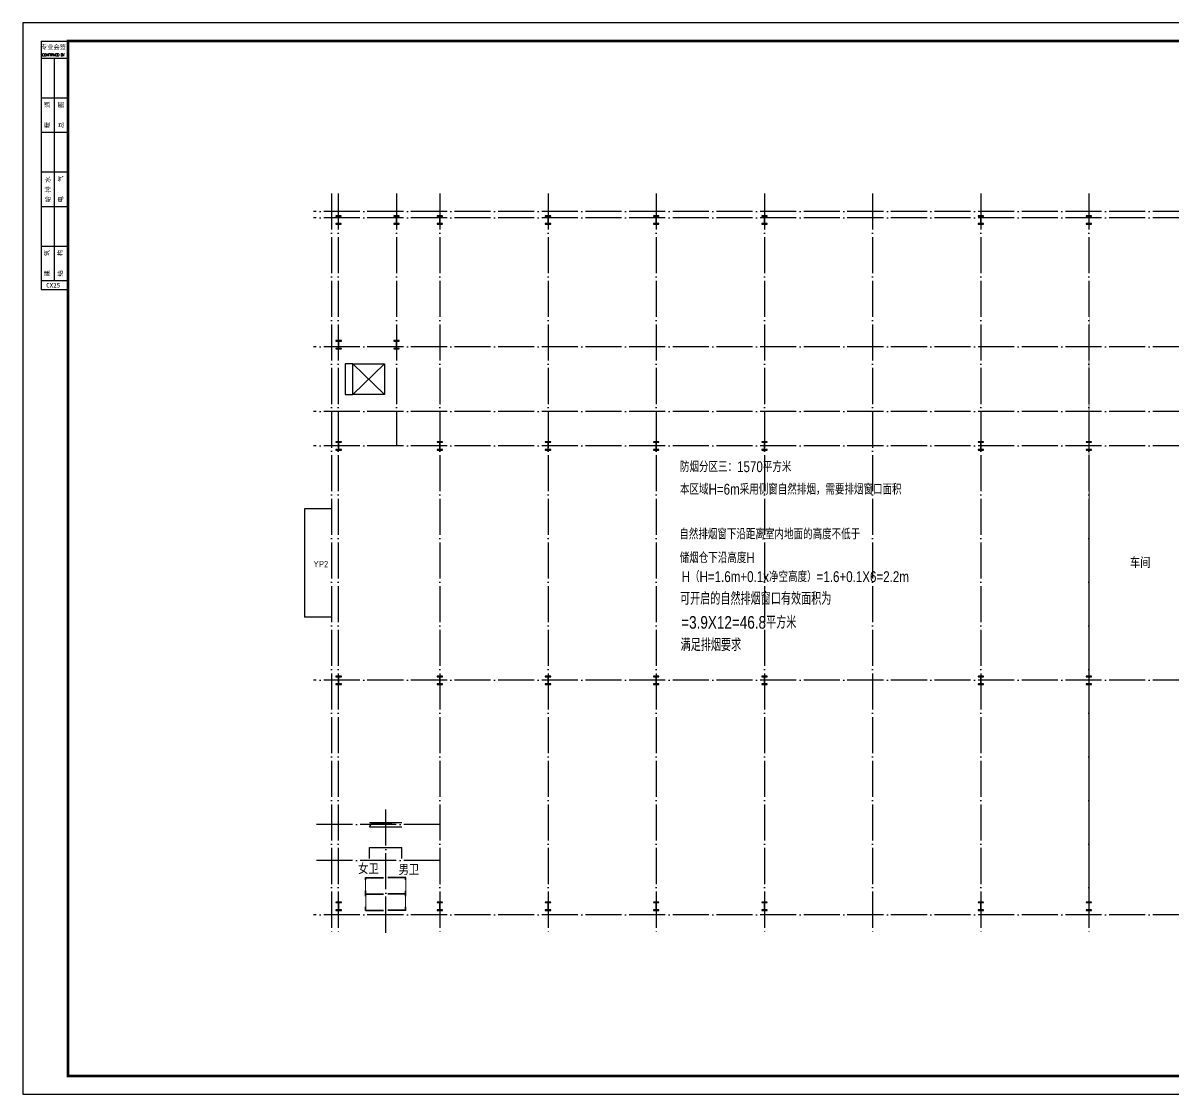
# Model space of a CAD drawing. Extents: x -248860 to 1018944, y -1060852 to 188626.
# Drawn here: x 222231 to 285955, y 19053 to 78453 of the extents above; entities that cross this region are included whole.
import ezdxf
from ezdxf.enums import TextEntityAlignment as Align

# ---------------------------------------------------------------- set-up
doc = ezdxf.new("R2010")
doc.units = 0
doc.header["$LTSCALE"] = 1000
doc.header["$MEASUREMENT"] = 0
doc.linetypes.add('DASH', pattern=[0.35, 0.25, -0.1])
doc.linetypes.add('DOTE', pattern=[2.42, 2, -0.2, 0.02, -0.2])
doc.layers.get('0').update_dxf_attribs({"linetype": 'CONTINUOUS'})
for name, color, linetype in [('DOTE', 253, 'DOTE'), ('PUB_TEXT', 7, 'CONTINUOUS'), ('WALL', 6, 'CONTINUOUS'), ('勒脚', 50, 'CONTINUOUS'), ('图框', 4, 'CONTINUOUS'), ('栏板', 42, 'CONTINUOUS'), ('立面图', 40, 'CONTINUOUS'), ('立面白线', 31, 'CONTINUOUS')]:
    doc.layers.add(name, color=color, linetype=linetype)
doc.layers.add('细线', color=8, linetype='CONTINUOUS', lineweight=9)
doc.styles.add('FJY', font='hztxt_e.shx', dxfattribs={"width": 0.7, "height": 400, "bigfont": 'hztxt.shx'})
doc.styles.add('iIcon2', font='')
doc.styles.add('MIMI-TKWZ', font='romanc.shx', dxfattribs={"width": 0.75, "oblique": 15, "bigfont": 'bigfont.shx'})
doc.styles.add('STYLE1', font='tssdeng.shx', dxfattribs={"height": 8, "bigfont": 'tssdchn.shx'})
doc.styles.get('iIcon2').set_extended_font_data('SimSun')

# ---------------------------------------------------------------- blocks, each defined once
blk = doc.blocks.new('jhyfty')
at = {"layer": '图框'}
for p, q in [((651751, 164110), (653251, 164110)), ((651751, 164110), (651751, 150826)), ((651751, 163165), (653251, 163165)), ((651751, 160958), (653251, 160958)), ((651751, 159052), (653251, 159052)), ((651751, 156846), (653251, 156846)), ((651751, 154939), (653251, 154939)), ((651751, 152733), (653251, 152733)), ((651751, 150826), (653251, 150826)), ((651751, 150826), (651751, 150326)), ((651751, 150326), (653251, 150326))]:
    blk.add_line(p, q, dxfattribs=at)
blk.add_lwpolyline([(650751, 105710), (776851, 105710), (776851, 165110), (650751, 165110)], close=True, dxfattribs=at)
at = {"layer": '图框', "const_width": 140}
blk.add_lwpolyline([(653251, 164110), (775851, 164110), (775851, 106710), (653251, 106710)], close=True, dxfattribs=at)
at = {"layer": '图框'}
blk.add_lwpolyline([(652501, 150826), (652501, 163165)], dxfattribs=at)
at = {"layer": '图框', "style": 'iIcon2'}
for s, p in [('专业会签', (651740, 163652)), ('CX25', (652036, 150438))]:
    blk.add_text(s, height=250, dxfattribs=at).set_placement(p)
at = {"layer": '图框', "style": 'MIMI-TKWZ', "width": 0.75}
blk.add_text('CONFIRMED BY', height=145, dxfattribs=at).set_placement((651810, 163266))
at = {"layer": '图框', "style": 'iIcon2'}
for s, p in [('暖    通', (652220, 159274)), ('总    图', (652998, 159274)), ('给 排 水', (652254, 155162)), ('电    气', (652961, 155162)), ('建    筑', (652202, 151049)), ('结    构', (652933, 151049))]:
    blk.add_text(s, height=250, rotation=90, dxfattribs=at).set_placement(p)
blk = doc.blocks.new('752752')
for p, q in [((312270, -345425), (313955, -347179)), ((313955, -345425), (312270, -347179))]:
    blk.add_line(p, q)
for points in [[(312270, -345425), (313955, -345425), (313955, -344985), (312270, -344985)], [(312270, -345425), (313955, -345425), (313955, -347179), (312270, -347179)]]:
    blk.add_lwpolyline(points, close=True)
blk = doc.blocks.new('钢柱')
blk.add_hatch(color=256).paths.add_polyline_path([(4275, 9436), (4140, 9436), (4140, 9466), (4440, 9466), (4440, 9436), (4305, 9436), (4305, 9036), (4440, 9036), (4440, 9006), (4140, 9006), (4140, 9036), (4275, 9036)])
blk.add_lwpolyline([(4275, 9436), (4140, 9436), (4140, 9466), (4440, 9466), (4440, 9436), (4305, 9436), (4305, 9036), (4440, 9036), (4440, 9006), (4140, 9006), (4140, 9036), (4275, 9036), (4275, 9436), (4140, 9436)])

msp = doc.modelspace()

# ---------------------------------------------------------------- linework, layer by layer
at = {"layer": 'DOTE', "linetype": 'DOTE'}
for p, q in [((239348, 68998.5), (239348, 27998.5)), ((239708, 68998.5), (239708, 27998.5)), ((242948, 68998.5), (242948, 54998.5)), ((245348, 68998.5), (245348, 27998.5)), ((251348, 68998.5), (251348, 27998.5)), ((257348, 68998.5), (257348, 27998.5)), ((263348, 68998.5), (263348, 27998.5)), ((269348, 68998.5), (269348, 27998.5)), ((275348, 68998.5), (275348, 27998.5)), ((281348, 68998.5), (281348, 27998.5)), ((318348, 67998.5), (238348, 67998.5)), ((318348, 67638.5), (238348, 67638.5)), ((318348, 60498.5), (238348, 60498.5)), ((318348, 56898.5), (238348, 56898.5)), ((318348, 54998.5), (238348, 54998.5)), ((318348, 41998.5), (238348, 41998.5)), ((242348, 27998.5), (242348, 34838.1)), ((245348, 33998.5), (238348, 33998.5)), ((245348, 31998.5), (238348, 31998.5)), ((318348, 28998.5), (238348, 28998.5))]:
    msp.add_line(p, q, dxfattribs=at)
at = {"layer": '勒脚'}
for p, q in [((239348, 51498.5), (237848, 51498.5)), ((237848, 51498.5), (237848, 45498.5)), ((239348, 45498.5), (237848, 45498.5))]:
    msp.add_line(p, q, dxfattribs=at)
at = {"layer": '栏板'}
for p, q in [((241228, 30928.5), (241228, 31058.5)), ((241248, 30928.5), (241248, 31038.5)), ((243448, 30928.5), (243448, 31038.5)), ((243468, 30928.5), (243468, 31058.5)), ((241228, 30138.5), (241228, 30328.5)), ((241228, 30028.5), (241228, 30158.5)), ((241228, 30028.5), (241248, 30028.5)), ((241248, 30158.5), (241248, 30328.5)), ((241248, 30158.5), (242228, 30158.5)), ((241248, 30158.5), (242228, 30158.5)), ((241248, 30138.5), (242228, 30138.5)), ((241248, 30028.5), (241248, 30138.5)), ((241248, 30138.5), (242228, 30138.5)), ((243448, 30158.5), (242468, 30158.5)), ((243448, 30158.5), (242468, 30158.5)), ((243448, 30138.5), (242468, 30138.5)), ((243448, 30138.5), (242468, 30138.5)), ((243448, 30158.5), (243448, 30328.5)), ((243448, 30028.5), (243448, 30138.5)), ((243468, 30028.5), (243448, 30028.5)), ((243468, 30138.5), (243468, 30328.5)), ((243468, 30028.5), (243468, 30158.5)), ((241228, 29238.5), (241228, 29428.5)), ((241248, 29258.5), (241248, 29428.5)), ((243448, 29258.5), (243448, 29428.5)), ((243468, 29238.5), (243468, 29428.5)), ((241228, 29258.5), (242228, 29258.5)), ((241228, 29238.5), (242228, 29238.5)), ((243468, 29258.5), (242468, 29258.5)), ((243468, 29238.5), (242468, 29238.5))]:
    msp.add_line(p, q, dxfattribs=at)
at = {"layer": '立面图'}
for p, q in [((241448, 34118.5), (243248, 34118.5)), ((241448, 33878.5), (241575.3, 34051.2)), ((241448, 33878.5), (243248, 33878.5)), ((241448, 33878.5), (243248, 33878.5)), ((241575.3, 34051.2), (243248, 34118.5)), ((241448, 32118.5), (241448, 32718.5)), ((241448, 32718.5), (243248, 32718.5)), ((243248, 32118.5), (243248, 32718.5)), ((241228, 31058.5), (242228, 31058.5)), ((241228, 31038.5), (242228, 31038.5)), ((243468, 31058.5), (242468, 31058.5)), ((243468, 31038.5), (242468, 31038.5))]:
    msp.add_line(p, q, dxfattribs=at)
at = {"layer": '立面图', "linetype": 'DASH', "const_width": 80}
msp.add_lwpolyline([(281348, 67298.5), (281348, 29238.5)], close=True, dxfattribs=at)
at = {"layer": '立面白线'}
for p, q in [((241228, 30928.5), (241248, 30928.5)), ((243468, 30928.5), (243448, 30928.5)), ((241228, 30328.5), (241248, 30328.5)), ((243468, 30328.5), (243448, 30328.5)), ((241228, 29428.5), (241248, 29428.5)), ((243468, 29428.5), (243448, 29428.5))]:
    msp.add_line(p, q, dxfattribs=at)
at = {"layer": '细线'}
for p, q in [((241228, 30928.5), (241228, 30328.5)), ((243468, 30928.5), (243468, 30328.5)), ((241248, 30028.5), (241248, 29428.5)), ((243448, 30028.5), (243448, 29428.5))]:
    msp.add_line(p, q, dxfattribs=at)

# ---------------------------------------------------------------- block references
at = {"xscale": -1, "rotation": 180}
for p in [(235433.3, 76764.8), (238658.3, 76764.8), (241058.3, 76764.8), (247058.3, 76764.8), (253058.3, 76764.8), (259058.3, 76764.8), (271058.3, 76764.8), (271058.3, 76764.8), (277058.3, 76764.8), (235448.3, 69844.8), (238658.3, 69844.8), (235448.3, 64234.8), (241058.3, 64234.8), (247058.3, 64234.8), (253058.3, 64234.8), (259058.3, 64234.8), (271058.3, 64234.8), (271058.3, 64234.8), (277058.3, 64234.8), (235448.3, 51234.8), (241058.3, 51234.8), (247058.3, 51234.8), (253058.3, 51234.8), (259058.3, 51234.8), (271058.3, 51234.8), (271058.3, 51234.8), (277058.3, 51234.8), (235448.3, 38704.8), (241058.3, 38704.8), (247058.3, 38704.8), (253058.3, 38704.8), (259058.3, 38704.8), (271058.3, 38704.8), (271058.3, 38704.8), (277058.3, 38704.8)]:
    msp.add_blockref('钢柱', p, dxfattribs=at)
at = {"rotation": 90}
msp.add_blockref('752752', (-104892.2, -254414), dxfattribs=at)
at = {"layer": 'WALL'}
msp.add_blockref('jhyfty', (-428519.6, -86656.8), dxfattribs=at)

# ---------------------------------------------------------------- texts
at = {"layer": 'PUB_TEXT', "style": 'FJY', "width": 0.8}
for s, height, p in [('防烟分区三：1570平方米', 600, (258665.5, 53543.3)), ('本区域H=6m采用侧窗自然排烟，需要排烟窗口面积', 600, (258665.5, 52296.4)), ('自然排烟窗下沿距离室内地面的高度不低于', 600, (258629.6, 49811.1)), ('储烟仓下沿高度H', 600, (258652, 48495.6)), ('H（H=1.6m+0.1x净空高度）=1.6+0.1X6=2.2m', 600, (258758.6, 47445.5)), ('可开启的自然排烟窗口有效面积为', 700, (258665.7, 46181.1)), ('=3.9X12=46.8平方米', 700, (258735.7, 44860.6)), ('满足排烟要求', 700, (258699.4, 43616.2))]:
    msp.add_text(s, height=height, dxfattribs=at).set_placement(p)
at = {"layer": 'PUB_TEXT', "style": 'STYLE1'}
for s, height, p in [('YP2', 360, (238333.3, 48442.6)), ('车间', 600, (283620.9, 48521.1)), ('女卫', 600, (240822.4, 31543.8)), ('男卫', 600, (243067.1, 31494.8))]:
    msp.add_text(s, height=height, dxfattribs=at).set_placement(p, align=Align.MIDDLE_LEFT)

doc.saveas('drawing.dxf')
